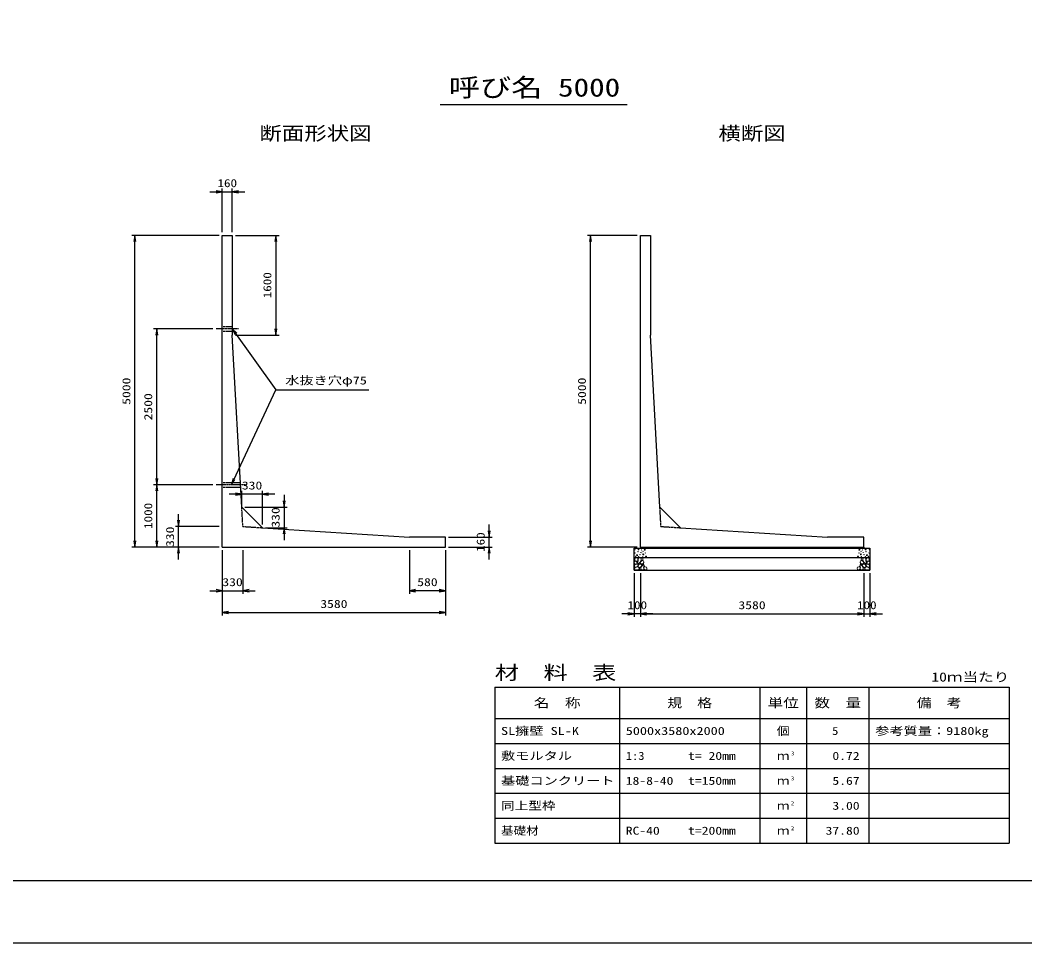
# Model space of a CAD drawing. Units: millimetres at full size. Extents: x 0 to 42050, y 0 to 32328.
# Drawn here: x 17013 to 33125, y 0 to 14803 of the extents above; entities that cross this region are included whole.
import ezdxf
from ezdxf.enums import TextEntityAlignment as Align

# ---------------------------------------------------------------- set-up
doc = ezdxf.new("R2010")
doc.units = ezdxf.units.MM
doc.linetypes.add('CHAIN', pattern=[18.5, 12, -1.5, 3.5, -1.5])
doc.linetypes.add('DASHED_SPACED', pattern=[12, 6, -6])
for name, color, linetype, lineweight in [('D-BMK', 2, 'CHAIN', 25), ('D-DCR-HCHn', 4, 'Continuous', 9), ('D-MTR-FRAM', 7, 'Continuous', 25), ('D-MTR-LINE', 7, 'Continuous', 25), ('D-STR-DIM', 7, 'Continuous', 25), ('D-STR-STRn', 1, 'Continuous', 25), ('D-STR-TXT', 7, 'Continuous', 25), ('D-TTL', 2, 'Continuous', 25), ('D-TTL-TXT', 7, 'Continuous', 25)]:
    doc.layers.add(name, color=color, linetype=linetype, lineweight=lineweight)
doc.layers.add('D-MTR', color=7, linetype='Continuous')
doc.layers.add('D-MTR-TXT', color=7, linetype='Continuous')
doc.styles.add('ＭＳ ゴシック', font='')
doc.styles.get('ＭＳ ゴシック').set_extended_font_data('MS Gothic')

# ---------------------------------------------------------------- blocks, each defined once
blk = doc.blocks.new('open_arrow')
at = {"color": 0, "linetype": 'Continuous', "lineweight": -2}
blk.add_lwpolyline([(7.5, 1.25), (0, 0), (7.5, -1.25)], dxfattribs=at)

msp = doc.modelspace()

# ---------------------------------------------------------------- linework, layer by layer
at = {"layer": 'D-BMK'}
for p, q in [((20515, 9850), (20155, 9850)), ((20647.899, 7350), (20155, 7350))]:
    msp.add_line(p, q, dxfattribs=at)
at = {"layer": 'D-DCR-HCHn'}
for points in [[(26867.281, 6113.808), (26860.346, 6093.005), (26869.592, 6079.136), (26892.707, 6076.824), (26908.488, 6083.599), (26901.952, 6099.939), (26906.575, 6109.185), (26897.33, 6118.431), (26883.461, 6123.053)], [(26911.198, 6171.594), (26890.395, 6176.217), (26871.904, 6166.971), (26869.592, 6146.168), (26874.215, 6129.988), (26897.33, 6123.053), (26913.51, 6123.053), (26920.444, 6134.611), (26920.444, 6160.037)], [(26929.69, 6173.906), (26922.756, 6153.102), (26925.067, 6129.988), (26908.887, 6104.562), (26929.69, 6093.005), (26952.805, 6104.562), (26966.673, 6123.053), (26971.296, 6153.102), (26966.673, 6169.283), (26952.805, 6176.217)], [(26968.985, 6118.431), (26957.427, 6090.693), (26966.673, 6079.136), (26994.411, 6079.136), (27005.968, 6083.759), (27017.525, 6099.939), (27017.525, 6113.808), (27005.968, 6132.299), (26992.099, 6134.611)], [(26973.608, 6169.283), (26973.608, 6141.545), (26985.165, 6134.611), (26996.722, 6141.545), (26999.034, 6157.725), (26996.722, 6171.594), (26980.542, 6176.217)], [(30531.015, 6118.431), (30542.573, 6090.693), (30533.327, 6079.136), (30505.589, 6079.136), (30494.032, 6083.759), (30482.475, 6099.939), (30482.475, 6113.808), (30494.032, 6132.299), (30507.901, 6134.611)], [(30526.392, 6169.283), (30526.392, 6141.545), (30514.835, 6134.611), (30503.278, 6141.545), (30500.966, 6157.725), (30503.278, 6171.594), (30519.458, 6176.217)], [(30570.31, 6173.906), (30577.244, 6153.102), (30574.933, 6129.988), (30591.113, 6104.562), (30570.31, 6093.005), (30547.195, 6104.562), (30533.327, 6123.053), (30528.704, 6153.102), (30533.327, 6169.283), (30547.195, 6176.217)], [(30588.802, 6171.594), (30609.605, 6176.217), (30628.096, 6166.971), (30630.408, 6146.168), (30625.785, 6129.988), (30602.67, 6123.053), (30586.49, 6123.053), (30579.556, 6134.611), (30579.556, 6160.037)], [(30632.719, 6113.808), (30639.654, 6093.005), (30630.408, 6079.136), (30607.293, 6076.824), (30591.512, 6083.599), (30598.048, 6099.939), (30593.425, 6109.185), (30602.67, 6118.431), (30616.539, 6123.053)], [(26911.155, 6037.009), (26928.277, 6062.692), (26926.137, 6069.112), (26902.594, 6075.533), (26881.192, 6073.393), (26866.21, 6060.551), (26864.07, 6045.57), (26866.21, 6030.588), (26883.332, 6026.308)], [(26919.716, 5983.503), (26934.698, 5989.924), (26938.978, 6011.326), (26930.417, 6026.308), (26915.435, 6030.588), (26896.173, 6028.448), (26874.771, 6019.887), (26864.07, 6007.045), (26864.07, 5992.064), (26870.49, 5983.503), (26896.173, 5985.643)], [(26934.313, 6093.005), (26922.756, 6083.759), (26927.379, 6076.824), (26943.559, 6076.824), (26950.493, 6079.136), (26955.116, 6088.382), (26948.182, 6095.316)], [(26971.082, 6037.009), (26981.783, 6062.692), (26973.222, 6073.393), (26947.539, 6073.393), (26936.838, 6069.112), (26926.137, 6054.131), (26926.137, 6041.289), (26936.838, 6024.167), (26949.679, 6022.027)], [(26966.801, 5989.924), (26966.801, 6015.606), (26956.1, 6022.027), (26945.399, 6015.606), (26943.259, 6000.625), (26945.399, 5987.783), (26960.381, 5983.503)], [(27007.466, 5985.643), (27013.886, 6004.905), (27011.746, 6026.308), (27026.728, 6049.85), (27007.466, 6060.551), (26986.063, 6049.85), (26973.222, 6032.728), (26968.941, 6004.905), (26973.222, 5989.924), (26986.063, 5983.503)], [(27003.185, 6060.551), (27013.886, 6069.112), (27009.606, 6075.533), (26994.624, 6075.533), (26988.204, 6073.393), (26983.923, 6064.832), (26990.344, 6058.411)], [(27024.588, 5987.783), (27043.85, 5983.503), (27060.972, 5992.064), (27063.112, 6011.326), (27058.831, 6026.308), (27037.429, 6032.728), (27022.447, 6032.728), (27016.027, 6022.027), (27016.027, 5998.484)], [(30475.412, 5987.783), (30456.15, 5983.503), (30439.028, 5992.064), (30436.888, 6011.326), (30441.169, 6026.308), (30462.571, 6032.728), (30477.553, 6032.728), (30483.973, 6022.027), (30483.973, 5998.484)], [(30492.534, 5985.643), (30486.114, 6004.905), (30488.254, 6026.308), (30473.272, 6049.85), (30492.534, 6060.551), (30513.937, 6049.85), (30526.778, 6032.728), (30531.059, 6004.905), (30526.778, 5989.924), (30513.937, 5983.503)], [(30496.815, 6060.551), (30486.114, 6069.112), (30490.394, 6075.533), (30505.376, 6075.533), (30511.796, 6073.393), (30516.077, 6064.832), (30509.656, 6058.411)], [(30528.918, 6037.009), (30518.217, 6062.692), (30526.778, 6073.393), (30552.461, 6073.393), (30563.162, 6069.112), (30573.863, 6054.131), (30573.863, 6041.289), (30563.162, 6024.167), (30550.321, 6022.027)], [(30533.199, 5989.924), (30533.199, 6015.606), (30543.9, 6022.027), (30554.601, 6015.606), (30556.741, 6000.625), (30554.601, 5987.783), (30539.619, 5983.503)], [(30565.687, 6093.005), (30577.244, 6083.759), (30572.621, 6076.824), (30556.441, 6076.824), (30549.507, 6079.136), (30544.884, 6088.382), (30551.818, 6095.316)], [(30580.284, 5983.503), (30565.302, 5989.924), (30561.022, 6011.326), (30569.583, 6026.308), (30584.565, 6030.588), (30603.827, 6028.448), (30625.229, 6019.887), (30635.93, 6007.045), (30635.93, 5992.064), (30629.51, 5983.503), (30603.827, 5985.643)], [(30588.845, 6037.009), (30571.723, 6062.692), (30573.863, 6069.112), (30597.406, 6075.533), (30618.808, 6073.393), (30633.79, 6060.551), (30635.93, 6045.57), (30633.79, 6030.588), (30616.668, 6026.308)]]:
    msp.add_lwpolyline(points, close=True, dxfattribs=at)
for centre, radius in [((26870.727, 6307.43), 3), ((26928.964, 6311.655), 7.5), ((26979.403, 6305.014), 3), ((27028.974, 6307.67), 7.5), ((30471.026, 6307.67), 7.5), ((30520.597, 6305.014), 3), ((30571.036, 6311.655), 7.5), ((30629.273, 6307.43), 3), ((26871.869, 6253.919), 3), ((26882.509, 6199.892), 3), ((26906.97, 6219.003), 7.5), ((26922.292, 6275.761), 3), ((26933.125, 6195.822), 3), ((26953.9, 6228.648), 3), ((26967.857, 6262.723), 3), ((26998.422, 6195.32), 3), ((27005.213, 6232.843), 7.5), ((27002.638, 6278.106), 3), ((27036.654, 6255.19), 3), ((27050.905, 6195.97), 7.5), ((30449.095, 6195.97), 7.5), ((30463.346, 6255.19), 3), ((30494.787, 6232.843), 7.5), ((30497.362, 6278.106), 3), ((30501.578, 6195.32), 3), ((30532.143, 6262.723), 3), ((30546.1, 6228.648), 3), ((30566.875, 6195.822), 3), ((30577.708, 6275.761), 3), ((30593.03, 6219.003), 7.5), ((30617.491, 6199.892), 3), ((30628.131, 6253.919), 3)]:
    msp.add_circle(centre, radius, dxfattribs=at)
at = {"layer": 'D-MTR-FRAM'}
for p, q in [((24625, 4100), (32875, 4100)), ((24625, 4100), (24625, 1600)), ((32875, 4100), (32875, 1600)), ((24625, 1600), (32875, 1600))]:
    msp.add_line(p, q, dxfattribs=at)
at = {"layer": 'D-MTR-LINE'}
for p, q in [((26625, 4100), (26625, 1600)), ((28875, 4100), (28875, 1600)), ((29625, 4100), (29625, 1600)), ((30625, 4100), (30625, 1600)), ((24625, 3600), (32875, 3600)), ((24625, 3200), (32875, 3200)), ((24625, 2800), (32875, 2800)), ((24625, 2400), (32875, 2400)), ((24625, 2000), (32875, 2000))]:
    msp.add_line(p, q, dxfattribs=at)
at = {"layer": 'D-STR-DIM'}
for p, q in [((20255, 11400), (20255, 12100)), ((20415, 11400), (20415, 12100)), ((20055, 12050), (20615, 12050)), ((20205, 11350), (18805, 11350)), ((18855, 6350), (18855, 11350)), ((20465, 11350), (21165, 11350)), ((21115, 11350), (21115, 9750)), ((26910, 11350), (26110, 11350)), ((26160, 6350), (26160, 11350)), ((20105, 9850), (19155, 9850)), ((19205, 7350), (19205, 9850)), ((20465, 9750), (21165, 9750)), ((20105, 7350), (19155, 7350)), ((20105, 7350), (19155, 7350)), ((19205, 6350), (19205, 7350)), ((21097.829, 7200.082), (20367.829, 7200.082)), ((20567.829, 7040.082), (20567.829, 7250.082)), ((20897.829, 6710.082), (20897.829, 7250.082)), ((21247.829, 7190.082), (21247.829, 6460.082)), ((20617.829, 6990.082), (21297.829, 6990.082)), ((19555, 6150), (19555, 6880)), ((20205, 6680), (19505, 6680)), ((20947.829, 6660.082), (21297.829, 6660.082)), ((24535, 6150), (24535, 6710)), ((23885, 6510), (24585, 6510)), ((20205, 6350), (18805, 6350)), ((20205, 6350), (19155, 6350)), ((20205, 6350), (19505, 6350)), ((20255, 6300), (20255, 5600)), ((20255, 6300), (20255, 5250)), ((20585, 6300), (20585, 5600)), ((23255, 6300), (23255, 5600)), ((23835, 6300), (23835, 5250)), ((23835, 6300), (23835, 5600)), ((23885, 6350), (24585, 6350)), ((26910, 6350), (26110, 6350)), ((26860, 5930), (26860, 5230)), ((26960, 5930), (26960, 5230)), ((26960, 5930), (26960, 5230)), ((30540, 5930), (30540, 5230)), ((30540, 5930), (30540, 5230)), ((30640, 5930), (30640, 5230)), ((20055, 5650), (20785, 5650)), ((23835, 5650), (23255, 5650)), ((20255, 5300), (23835, 5300)), ((27160, 5280), (26660, 5280)), ((26960, 5280), (30540, 5280)), ((30340, 5280), (30840, 5280))]:
    msp.add_line(p, q, dxfattribs=at)
at = {"layer": 'D-STR-STRn'}
for p, q in [((20255, 6350), (20255, 11350)), ((20255, 11350), (20415, 11350)), ((20415, 11350), (20415, 9750)), ((26960, 6350), (26960, 11350)), ((26960, 11350), (27120, 11350)), ((27120, 11350), (27120, 9750)), ((20567.829, 6990.082), (20415, 9750)), ((27272.829, 6990.082), (27120, 9750)), ((20897.829, 6660.082), (20567.829, 6990.082)), ((27602.829, 6660.082), (27272.829, 6990.082)), ((20897.829, 6660.082), (23255, 6510)), ((27602.829, 6660.082), (29960, 6510)), ((23835, 6510), (23255, 6510)), ((23835, 6350), (23835, 6510)), ((30540, 6510), (29960, 6510)), ((30540, 6350), (30540, 6510)), ((20255, 6350), (23835, 6350)), ((26860, 5980), (26860, 6330)), ((26860, 6330), (30640, 6330)), ((26960, 6350), (30540, 6350)), ((26960, 6350), (26960, 6330)), ((30540, 6350), (30540, 6330)), ((30640, 6330), (30640, 5980)), ((26860, 6180), (30640, 6180)), ((26860, 5980), (30640, 5980))]:
    msp.add_line(p, q, dxfattribs=at)
at = {"layer": 'D-STR-STRn', "linetype": 'DASHED_SPACED'}
for p, q in [((20255, 9887.5), (20415, 9887.5)), ((20255, 9812.5), (20415, 9812.5)), ((20255, 7387.5), (20545.822, 7387.5)), ((20255, 7312.5), (20549.976, 7312.5))]:
    msp.add_line(p, q, dxfattribs=at)
at = {"layer": 'D-STR-STRn', "color": 2, "linetype": 'DASHED_SPACED'}
for p, q in [((20585, 6680), (20567.829, 6990.082)), ((27290, 6680), (27272.829, 6990.082)), ((20585, 6680), (20897.829, 6660.082)), ((27290, 6680), (27602.829, 6660.082))]:
    msp.add_line(p, q, dxfattribs=at)
at = {"layer": 'D-STR-TXT'}
msp.add_line((20401.45, 7350), (21115, 8870), dxfattribs=at)
msp.add_lwpolyline([(20415, 9850), (21115, 8870), (21215, 8870), (22605.482, 8870)], dxfattribs=at)
at = {"layer": 'D-TTL'}
for points in [[(0, 0), (42050, 0), (42050, 29700), (0, 29700)], [(1000, 1000), (41050, 1000), (41050, 28700), (1000, 28700)]]:
    msp.add_lwpolyline(points, close=True, dxfattribs=at)
at = {"layer": 'D-TTL-TXT'}
msp.add_line((23750, 13450), (26750, 13450), dxfattribs=at)

# ---------------------------------------------------------------- block references
at = {"layer": 'D-STR-DIM', "xscale": 13.3, "yscale": 13.3}
for p, rotation in [((20255, 12050), 180), ((18855, 11350), 270), ((21115, 11350), 270), ((26160, 11350), 270), ((19205, 9850), 270), ((21115, 9750), 90), ((19205, 7350), 90), ((19205, 7350), 270), ((20567.829, 7200.082), 180), ((21247.829, 6990.082), 90), ((19555, 6680), 90), ((21247.829, 6660.082), 270), ((24535, 6510), 90), ((18855, 6350), 90), ((19205, 6350), 90), ((26160, 6350), 90), ((19555, 6350), 270), ((24535, 6350), 270), ((20255, 5650), 180), ((23835, 5650), 180), ((23835, 5300), 180), ((26860, 5280), 180), ((30540, 5280), 180), ((30540, 5280), 180)]:
    msp.add_blockref('open_arrow', p, dxfattribs=dict(at, rotation=rotation))
for p in [(20415, 12050), (20897.829, 7200.082), (20585, 5650), (23255, 5650), (20255, 5300), (26960, 5280), (26960, 5280), (30640, 5280)]:
    msp.add_blockref('open_arrow', p, dxfattribs=at)
at = {"layer": 'D-STR-TXT', "xscale": 13.3, "yscale": 13.3}
for p, rotation in [((20415, 9850), 305.5), ((20401.45, 7350), 64.9)]:
    msp.add_blockref('open_arrow', p, dxfattribs=dict(at, rotation=rotation))

# ---------------------------------------------------------------- texts
at = {"layer": 'D-MTR', "style": 'ＭＳ ゴシック', "width": 1.3}
msp.add_text('材\u3000料\u3000表', height=219.9, dxfattribs=at).set_placement((24625, 4160), align=Align.BOTTOM_LEFT)
at = {"layer": 'D-MTR', "style": 'ＭＳ ゴシック', "width": 1.25}
msp.add_text('10ｍ当たり', height=146.6, dxfattribs=at).set_placement((32875, 4148.333), align=Align.BOTTOM_RIGHT)
at = {"layer": 'D-MTR-TXT', "style": 'ＭＳ ゴシック'}
for s, height, width, p in [('名\u3000称', 146.6, 1.25, (25625, 3850)), ('規\u3000格', 146.6, 1.2, (27750, 3850)), ('単位', 146.6, 1.25, (29250, 3850)), ('数\u3000量', 146.6, 1.25, (30125, 3850)), ('備\u3000考', 146.6, 1.2, (31750, 3850)), ('個', 128.3, 1.2, (29250, 3400)), ('ｍ', 128.3, 1.15, (29250, 3000)), ('ｍ', 128.3, 1.15, (29250, 2600)), ('ｍ', 128.3, 1.15, (29250, 2200)), ('ｍ', 128.3, 1.15, (29250, 1800))]:
    msp.add_text(s, height=height, dxfattribs=dict(at, width=width)).set_placement(p, align=Align.MIDDLE_CENTER)
for s, width, p in [('SL擁壁 SL-K', 1.3, (24725, 3400)), ('5000x3580x2000', 1.3, (26725, 3400)), ('参考質量：9180kg', 1.3, (30725, 3400)), ('敷モルタル', 1.3, (24725, 3000)), ('1:3', 1.15, (26725, 3000)), ('t= 20mm', 1.25, (27725, 3000)), ('基礎コンクリート', 1.3, (24725, 2600)), ('18-8-40', 1.25, (26725, 2600)), ('t=150mm', 1.25, (27725, 2600)), ('同上型枠', 1.25, (24725, 2200)), ('基礎材', 1.15, (24725, 1800)), ('RC-40', 1.25, (26725, 1800)), ('t=200mm', 1.25, (27725, 1800))]:
    msp.add_text(s, height=128.3, dxfattribs=dict(at, width=width)).set_placement(p, align=Align.MIDDLE_LEFT)
for s, width, p in [('5', 1.15, (30133.883, 3400)), ('0.72', 1.25, (30475, 3000)), ('5.67', 1.25, (30475, 2600)), ('3.00', 1.25, (30475, 2200)), ('37.80', 1.25, (30475, 1800))]:
    msp.add_text(s, height=128.3, dxfattribs=dict(at, width=width)).set_placement(p, align=Align.MIDDLE_RIGHT)
at = {"layer": 'D-MTR-TXT', "style": 'ＭＳ ゴシック', "width": 1.15}
for s, p in [('3', (29375, 2988.333)), ('3', (29375, 2588.333)), ('2', (29375, 2188.333)), ('2', (29375, 1788.333))]:
    msp.add_text(s, height=64.15, dxfattribs=at).set_placement(p, align=Align.BOTTOM_LEFT)
at = {"layer": 'D-STR-DIM', "style": 'ＭＳ ゴシック'}
for s, width, p in [('160', 1.2, (20335, 12187.5)), ('330', 1.25, (20732.829, 7337.582)), ('330', 1.25, (20420, 5787.5)), ('580', 1.25, (23545, 5787.5)), ('3580', 1.25, (22045, 5437.5)), ('100', 1.2, (26910, 5417.5)), ('3580', 1.25, (28750, 5417.5)), ('100', 1.2, (30590, 5417.5))]:
    msp.add_text(s, height=128.3, dxfattribs=dict(at, width=width)).set_placement(p, align=Align.MIDDLE_CENTER)
for s, width, p in [('1600', 1.2, (20977.5, 10550)), ('5000', 1.25, (18717.5, 8850)), ('5000', 1.25, (26022.5, 8850)), ('2500', 1.25, (19067.5, 8600)), ('1000', 1.2, (19067.5, 6850)), ('330', 1.25, (21110.329, 6825.082)), ('330', 1.25, (19417.5, 6515)), ('160', 1.2, (24397.5, 6430))]:
    msp.add_text(s, height=128.3, rotation=90, dxfattribs=dict(at, width=width)).set_placement(p, align=Align.MIDDLE_CENTER)
at = {"layer": 'D-STR-TXT', "style": 'ＭＳ ゴシック', "width": 1.3}
msp.add_text('水抜き穴φ75', height=128.3, dxfattribs=at).set_placement((21265, 8920), align=Align.BOTTOM_LEFT)
at = {"layer": 'D-TTL-TXT', "style": 'ＭＳ ゴシック'}
for s, height, width, p in [('呼び名', 293.3, 1.25, (24637.5, 13487.5)), ('5000', 293.3, 1.25, (26137.5, 13487.5)), ('断面形状図', 219.9, 1.2, (21750, 12810)), ('横断図', 219.9, 1.2, (28750, 12810))]:
    msp.add_text(s, height=height, dxfattribs=dict(at, width=width)).set_placement(p, align=Align.BOTTOM_CENTER)

doc.saveas('drawing.dxf')
